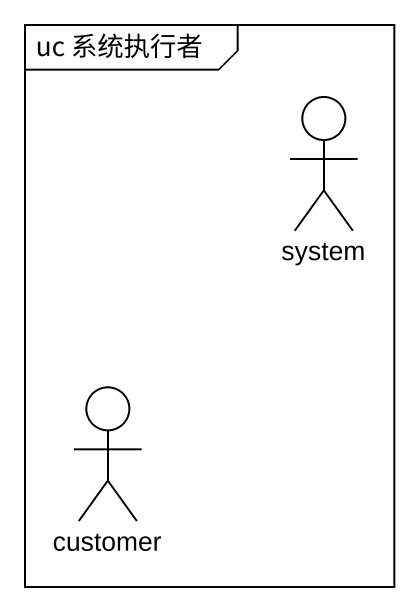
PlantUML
@startuml
mainframe uc 系统执行者
actor system
actor customer
@enduml
